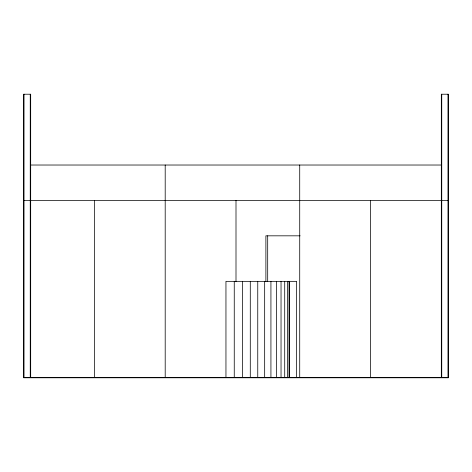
<?xml version="1.0" encoding="UTF-8"?>
<svg xmlns="http://www.w3.org/2000/svg" width="472" height="472" viewBox="0 0 472 472"><rect width="100%" height="100%" fill="white"/><g stroke="black" fill="none" stroke-linecap="round" stroke-linejoin="round"><path stroke-width="0.71" d="M30.68 165.023L441.32 165.023M23.6 200.423L448.4 200.423M300.145 235.823L265.889 235.823L265.889 281.548M23.6 377.423L448.4 377.423M447.975 94.223L447.975 377.423M441.745 94.223L441.745 377.423M441.32 377.423L441.32 94.223L448.4 94.223L448.4 377.777L23.6 377.777L23.6 94.223L30.68 94.223L30.68 377.423M370.52 200.423L370.52 377.423M299.72 165.023L299.72 377.423M296.634 377.423L296.634 281.347L225.952 281.347L225.952 377.423M289.554 281.347L289.554 377.423M289.012 281.347L289.012 377.423M287.389 281.347L287.389 377.423M284.71 281.347L284.71 377.423M281.035 281.347L281.035 377.423M276.409 281.347L276.409 377.423M270.928 281.347L270.928 377.423M267.689 235.823L267.689 281.548M264.668 281.347L264.668 377.423M257.753 281.347L257.753 377.423M250.29 281.347L250.29 377.423M242.413 281.347L242.413 377.423M236 200.423L236 281.548M234.254 281.347L234.254 377.423M165.2 165.023L165.2 377.423M94.4 200.423L94.4 377.423M30.255 94.223L30.255 377.423M24.025 94.223L24.025 377.423"/></g></svg>
